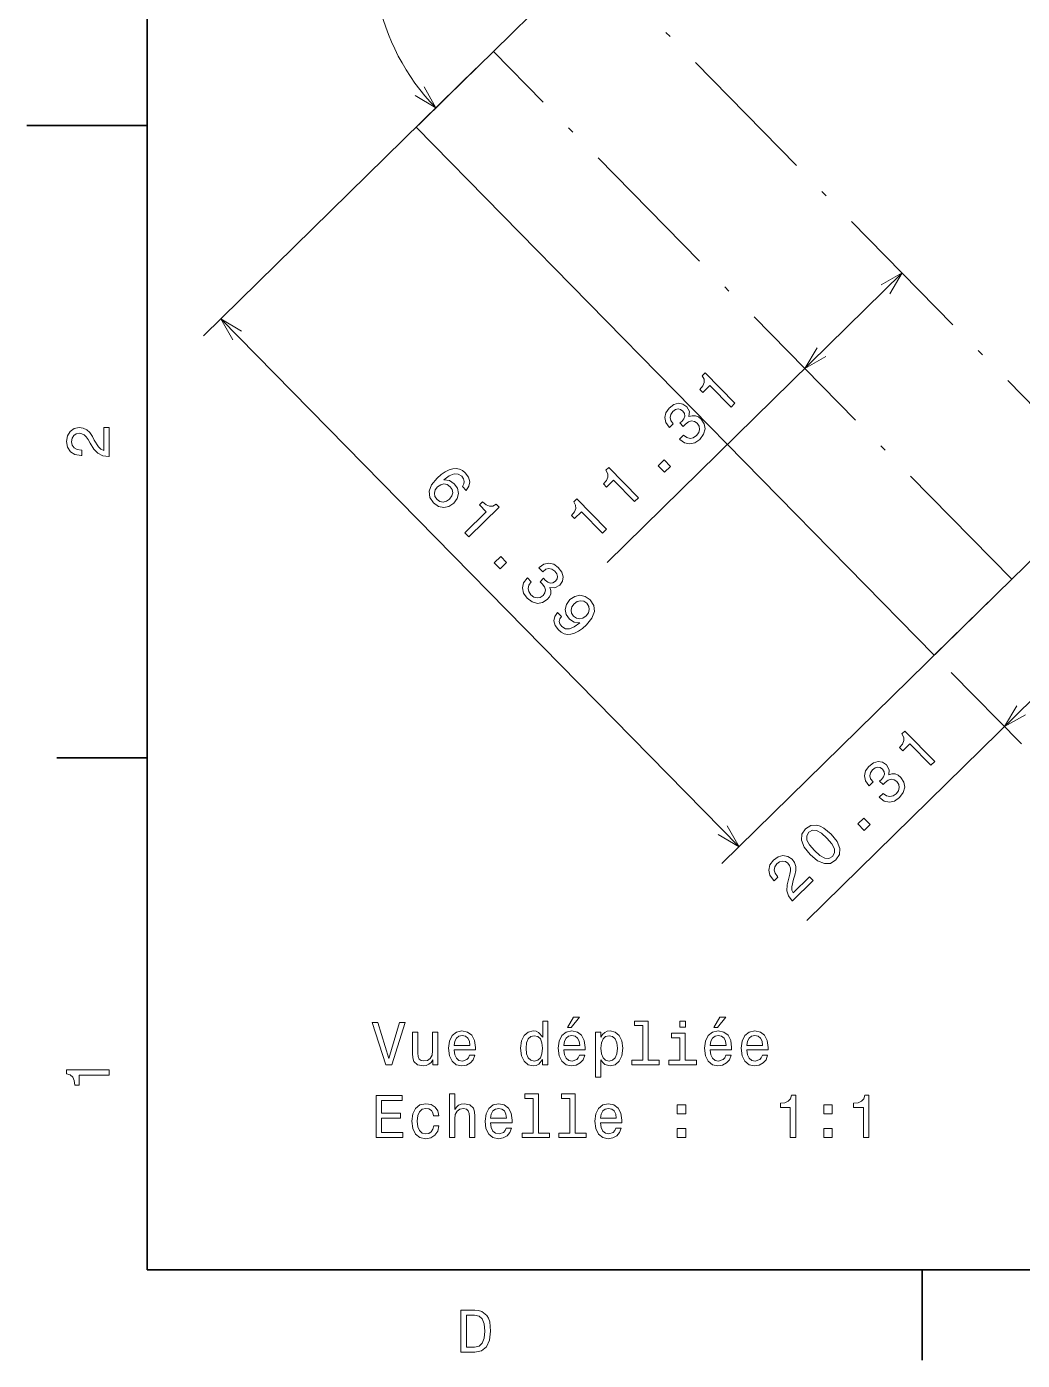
# Model space of a CAD drawing. Extents: x 0 to 297, y 0 to 210.
# Drawn here: x 0 to 82.6, y 2.5 to 113.2 of the extents above; entities that cross this region are included whole.
import ezdxf

# ---------------------------------------------------------------- set-up
doc = ezdxf.new("R2010")
doc.units = 0
doc.linetypes.add('DASHDOT', pattern=[18.5, 12, -3, 0.5, -3])

msp = doc.modelspace()

# ---------------------------------------------------------------- linework, layer by layer
at = {"color": 7, "lineweight": 35}
for p, q in [((10, 200), (10, 10)), ((75.307114, 61.03138), (32.307114, 104.845947)), ((10, 10), (287, 10))]:
    msp.add_line(p, q, dxfattribs=at)
at = {"color": 7, "lineweight": 35, "ltscale": 0.282804}
for p, q in [((46.8041, 119.073425), (38.730499, 111.149918)), ((89.804108, 75.258858), (81.730499, 67.335358))]:
    msp.add_line(p, q, dxfattribs=at)
at = {"color": 7, "linetype": 'DASHDOT', "lineweight": 13}
for p, q in [((89.804108, 75.258858), (46.8041, 119.073425)), ((81.730499, 67.335358), (38.730499, 111.149918))]:
    msp.add_line(p, q, dxfattribs=at)
at = {"color": 7, "lineweight": 35, "ltscale": 0.225}
for p, q in [((38.730499, 111.149918), (32.307114, 104.845947)), ((81.730499, 67.335358), (75.307114, 61.03138))]:
    msp.add_line(p, q, dxfattribs=at)
at = {"color": 7, "lineweight": 13}
for p, q in [((37.303078, 109.749039), (14.681046, 87.547577)), ((48.158142, 68.735626), (72.632881, 92.755356)), ((16.108459, 88.948456), (59.108467, 45.133888)), ((64.728645, 39.00219), (95.62677, 69.325882)), ((80.303078, 65.934471), (57.681046, 43.733006))]:
    msp.add_line(p, q, dxfattribs=at)
at = {"color": 7, "lineweight": 13, "ltscale": 0.167374}
msp.add_line((37.303078, 109.749039), (32.524834, 105.059616), dxfattribs=at)
at = {"color": 7, "lineweight": 35, "ltscale": 0.25}
msp.add_line((10, 105), (0, 105), dxfattribs=at)
at = {"color": 7, "lineweight": 13, "ltscale": 0.207822}
msp.add_line((76.707993, 59.603962), (82.530663, 53.67099), dxfattribs=at)
at = {"color": 7, "lineweight": 35, "ltscale": 0.1875}
for p, q in [((10, 52.5), (2.5, 52.5)), ((74.300003, 10), (74.300003, 2.5))]:
    msp.add_line(p, q, dxfattribs=at)
at = {"color": 7, "lineweight": 13}
for points in [[(32.22966, 107.476715), (33.952255, 106.460495), (32.968544, 108.201859)], [(71.616676, 91.032761), (72.632881, 92.755356), (70.891525, 91.771652)], [(17.831055, 87.932251), (16.108459, 88.948456), (17.092178, 87.207092)], [(65.575485, 86.554443), (64.55928, 84.831848), (66.300636, 85.815552)], [(82.145988, 56.821003), (81.129784, 55.098408), (82.87114, 56.082115)], [(57.385872, 46.150097), (59.108467, 45.133888), (58.124763, 46.875244)]]:
    msp.add_lwpolyline(points, dxfattribs=at)
for points in [[(58.441628, 81.630203), (58.769173, 81.95166), (56.299965, 84.467636), (56.055206, 84.227432), (56.205902, 83.944275), (56.221153, 83.66954), (56.107964, 83.388855), (55.862671, 83.091599), (56.11348, 82.836044), (56.696579, 83.40831)], [(54.162849, 78.971405), (54.187576, 78.946198), (54.58429, 78.657181), (55.007797, 78.564056), (55.436646, 78.659882), (55.849442, 78.94487), (56.163727, 79.373444), (56.289047, 79.807358), (56.221748, 80.235931), (55.968613, 80.623459), (55.7314, 80.807571), (55.482658, 80.902618), (55.222374, 80.90863), (54.954224, 80.836258), (54.997437, 81.260239), (54.776428, 81.651031), (54.446899, 81.878799), (54.08371, 81.93927), (53.70105, 81.825165), (53.309586, 81.532852), (53.04216, 81.157333), (52.949226, 80.755219), (53.034531, 80.344299), (53.309059, 79.956558), (53.333786, 79.931366), (53.654137, 80.245758), (53.456848, 80.504379), (53.387939, 80.761795), (53.440208, 81.010941), (53.617249, 81.255356), (53.832672, 81.410248), (54.043633, 81.468903), (54.246521, 81.427765), (54.441414, 81.293991), (54.582108, 81.085815), (54.612297, 80.882263), (54.531769, 80.661911), (54.347801, 80.438965), (54.203888, 80.304794), (54.482956, 80.020447), (54.65226, 80.200729), (54.91082, 80.390884), (55.164772, 80.47052), (55.40332, 80.429062), (55.619469, 80.280807), (55.78476, 80.033188), (55.832275, 79.77597), (55.762077, 79.516296), (55.57431, 79.268417), (55.312225, 79.081863), (55.040672, 79.027359), (54.766731, 79.097687), (54.493996, 79.296387)], [(6.833213, 77.519447), (6.833213, 79.925072), (6.399496, 79.925072), (6.399496, 78.023773), (6.162464, 78.129684), (5.965778, 78.311241), (5.607709, 78.871033), (5.456412, 79.168587), (5.239553, 79.501442), (4.987392, 79.738472), (4.689842, 79.874641), (4.351945, 79.925072), (3.928314, 79.839333), (3.595461, 79.602303), (3.383646, 79.239189), (3.307997, 78.770172), (3.393732, 78.286018), (3.630764, 77.91787), (4.009006, 77.680832), (4.508286, 77.600143), (4.578891, 77.600143), (4.578891, 78.059074), (4.538545, 78.059074), (4.195605, 78.104462), (3.943444, 78.240631), (3.782061, 78.457489), (3.726585, 78.744957), (3.777017, 79.03746), (3.903098, 79.254318), (4.099784, 79.395531), (4.346902, 79.445961), (4.578891, 79.41066), (4.775577, 79.314842), (4.947046, 79.153458), (5.098343, 78.931557), (5.259727, 78.634003), (5.572406, 78.139771), (5.90526, 77.791786), (6.308718, 77.585014), (6.818084, 77.519447)], [(36.474846, 74.702042), (36.69928, 75.056564), (36.759819, 75.426888), (36.656387, 75.805878), (36.392319, 76.168549), (36.158707, 76.356186), (35.910164, 76.472641), (35.639618, 76.525101), (35.347008, 76.506454), (35.043068, 76.420151), (34.72419, 76.262665), (34.390388, 76.033981), (34.055908, 75.733994), (33.601311, 75.174789), (33.403664, 74.634567), (33.459572, 74.131203), (33.765488, 73.668289), (34.172935, 73.382729), (34.603508, 73.282394), (35.039421, 73.371033), (35.43782, 73.641891), (35.719711, 74.038673), (35.819969, 74.462112), (35.734734, 74.880173), (35.481468, 75.253433), (35.073898, 75.524727), (34.61792, 75.578934), (35.066841, 75.913513), (35.464233, 76.077408), (35.806503, 76.067062), (36.104301, 75.878815), (36.252129, 75.670593), (36.310776, 75.459625), (36.273109, 75.246002), (36.149857, 75.033188)], [(50.442322, 73.779602), (50.769867, 74.101059), (48.300659, 76.61705), (48.055901, 76.376831), (48.206596, 76.093689), (48.221848, 75.818939), (48.108658, 75.538269), (47.863365, 75.241005), (48.114174, 74.985443), (48.697273, 75.557709)], [(52.925186, 76.216309), (53.421906, 76.703796), (52.895561, 77.240097), (52.398849, 76.752625)], [(35.091568, 73.987503), (34.825951, 73.80455), (34.554268, 73.735779), (34.280128, 73.784714), (34.04631, 73.950951), (33.873886, 74.198639), (33.826508, 74.470123), (33.896835, 74.744064), (34.091805, 74.999008), (34.350296, 75.182022), (34.618378, 75.247269), (34.888855, 75.187668), (35.147461, 75.003365), (35.298622, 74.770142), (35.346138, 74.512924), (35.275871, 74.246109)], [(36.355438, 71.173279), (36.676895, 70.845734), (39.192871, 73.314941), (38.952667, 73.559708), (38.669518, 73.409012), (38.394775, 73.393753), (38.114098, 73.506943), (37.816833, 73.752243), (37.561279, 73.501434), (38.133545, 72.918335)], [(47.775887, 71.162743), (48.103432, 71.484192), (45.634224, 74.000183), (45.389465, 73.759972), (45.540161, 73.476822), (45.555412, 73.202072), (45.442223, 72.921402), (45.19693, 72.624146), (45.447739, 72.368584), (46.030838, 72.940842)], [(38.792145, 68.690414), (39.279633, 68.193695), (39.815941, 68.720039), (39.328461, 69.216759)], [(41.547241, 67.452759), (41.522041, 67.428024), (41.233017, 67.031319), (41.139893, 66.607803), (41.235725, 66.178955), (41.520714, 65.766159), (41.949287, 65.451874), (42.383194, 65.326553), (42.811775, 65.39386), (43.199303, 65.646988), (43.383408, 65.884201), (43.478462, 66.13295), (43.484474, 66.393234), (43.412102, 66.661377), (43.836075, 66.618172), (44.226875, 66.83918), (44.454643, 67.168701), (44.515106, 67.531891), (44.401009, 67.914551), (44.108688, 68.306015), (43.73317, 68.573448), (43.331055, 68.666382), (42.920135, 68.58107), (42.532402, 68.306549), (42.50721, 68.281815), (42.821602, 67.961472), (43.080223, 68.158752), (43.337639, 68.227661), (43.586784, 68.1754), (43.8312, 67.99836), (43.986092, 67.782928), (44.044739, 67.571976), (44.003609, 67.36908), (43.869827, 67.174194), (43.661659, 67.033493), (43.458099, 67.003311), (43.237747, 67.083832), (43.014801, 67.267807), (42.88063, 67.411713), (42.596283, 67.132645), (42.776573, 66.963341), (42.966721, 66.704788), (43.046364, 66.450836), (43.004898, 66.21228), (42.856651, 65.99614), (42.609032, 65.830841), (42.351814, 65.783325), (42.092133, 65.853523), (41.844261, 66.04129), (41.657707, 66.303383), (41.603195, 66.574928), (41.673523, 66.848877), (41.872231, 67.121613)], [(44.040924, 64.580627), (43.809555, 64.247574), (43.74189, 63.877319), (43.845322, 63.498325), (44.112854, 63.124924), (44.346466, 62.937286), (44.59848, 62.810104), (44.869019, 62.757637), (45.161629, 62.776291), (45.465569, 62.862595), (45.788048, 63.023617), (46.114723, 63.252357), (46.456329, 63.552284), (46.903793, 64.111557), (47.10144, 64.651772), (47.049072, 65.151535), (46.750282, 65.614395), (46.33931, 65.903549), (45.905128, 66.000343), (45.469215, 65.911713), (45.07795, 65.640778), (44.788933, 65.244072), (44.6922, 64.817032), (44.773903, 64.402573), (45.034302, 64.029236), (45.434746, 63.758015), (45.894318, 63.70734), (45.438263, 63.372826), (45.040871, 63.208939), (44.698608, 63.219284), (44.407936, 63.407455), (44.249443, 63.61935), (44.194397, 63.833843), (44.232063, 64.04747), (44.365913, 64.249489)], [(45.424202, 65.295166), (45.682693, 65.478195), (45.95797, 65.550499), (46.224983, 65.501633), (46.465927, 65.335327), (46.63475, 65.084106), (46.682129, 64.812622), (46.608269, 64.542282), (46.423965, 64.283676), (46.15834, 64.100723), (45.890259, 64.035477), (45.623383, 64.098602), (45.37191, 64.282845), (45.213615, 64.516136), (45.1661, 64.773346), (45.232765, 65.036629)], [(75.012123, 51.896759), (75.339668, 52.218212), (72.870461, 54.734196), (72.625702, 54.493988), (72.776398, 54.210838), (72.791649, 53.936092), (72.678459, 53.655422), (72.433167, 53.358158), (72.683975, 53.1026), (73.267075, 53.674862)], [(70.733345, 49.237961), (70.758072, 49.212765), (71.154785, 48.923744), (71.578293, 48.830612), (72.007141, 48.926445), (72.419937, 49.211437), (72.734222, 49.640007), (72.859543, 50.073914), (72.792244, 50.502499), (72.539108, 50.890026), (72.301895, 51.074131), (72.053154, 51.169189), (71.79287, 51.175198), (71.524719, 51.102821), (71.567932, 51.526802), (71.346924, 51.917599), (71.017395, 52.145363), (70.654205, 52.20583), (70.271545, 52.091736), (69.880081, 51.799408), (69.612656, 51.423893), (69.519722, 51.021778), (69.605026, 50.610859), (69.879555, 50.223129), (69.904282, 50.197933), (70.224632, 50.512321), (70.027344, 50.770947), (69.958435, 51.028362), (70.010704, 51.277508), (70.187744, 51.521919), (70.403168, 51.676815), (70.614128, 51.735462), (70.817017, 51.694328), (71.011909, 51.560547), (71.152603, 51.352386), (71.182793, 51.148827), (71.102264, 50.928474), (70.918297, 50.705524), (70.774384, 50.571358), (71.053452, 50.287006), (71.222755, 50.467297), (71.481316, 50.657448), (71.735268, 50.737087), (71.973816, 50.695621), (72.189964, 50.547379), (72.355255, 50.299755), (72.402771, 50.042538), (72.332573, 49.78286), (72.144806, 49.534985), (71.882721, 49.348431), (71.611168, 49.293919), (71.337227, 49.364246), (71.064491, 49.56295)], [(65.012642, 44.478622), (65.621231, 43.966503), (66.186043, 43.729393), (66.696205, 43.749573), (67.148254, 44.037766), (67.441277, 44.480797), (67.471024, 44.990494), (67.240959, 45.556122), (66.74395, 46.177746), (66.135292, 46.682732), (65.847893, 46.838779), (65.570549, 46.926971), (65.060387, 46.906796), (64.608398, 46.625736), (64.315308, 46.175571), (64.289093, 45.662273), (64.515564, 45.093117)], [(65.358177, 44.817738), (64.959549, 45.281528), (64.742203, 45.682987), (64.724022, 46.02552), (64.901596, 46.326984), (65.202744, 46.495338), (65.544868, 46.47073), (65.942184, 46.245895), (66.398407, 45.838627), (66.800575, 45.371243), (67.017914, 44.96978), (67.036102, 44.627251), (66.858589, 44.332916), (66.557381, 44.157429), (66.215248, 44.182037), (65.81794, 44.406872)], [(69.495682, 46.482876), (69.992401, 46.970356), (69.466057, 47.506668), (68.969345, 47.019184)], [(63.532921, 40.630959), (65.249832, 42.315956), (64.946037, 42.625504), (63.589066, 41.293758), (63.498627, 41.537109), (63.490433, 41.804657), (63.63916, 42.452324), (63.745552, 42.768723), (63.831215, 43.156639), (63.823761, 43.502636), (63.712532, 43.810379), (63.511848, 44.086861), (63.153931, 44.329159), (62.751617, 44.400692), (62.344093, 44.297531), (61.95636, 44.022999), (61.670868, 43.622688), (61.574142, 43.195648), (61.669907, 42.759666), (61.962029, 42.346806), (62.01149, 42.296413), (62.339035, 42.61787), (62.310776, 42.646667), (62.102959, 42.923218), (62.023521, 43.198563), (62.065254, 43.465641), (62.23156, 43.706589), (62.475655, 43.875477), (62.718735, 43.937389), (62.957291, 43.89592), (63.166374, 43.754875), (63.303673, 43.564575), (63.373047, 43.357082), (63.377975, 43.121662), (63.325577, 42.858253), (63.22625, 42.534653), (63.092522, 41.965309), (63.077309, 41.484005), (63.212334, 41.051224), (63.522316, 40.641762)], [(30.923136, 30.545742), (30.045614, 27.565195), (29.142878, 30.545742), (28.663771, 30.545742), (29.793453, 27.040699), (30.297775, 27.040699), (31.402243, 30.545742)], [(42.810024, 27.459288), (42.810024, 27.040699), (43.25383, 27.040699), (43.25383, 30.661736), (42.815067, 30.661736), (42.815067, 29.335367), (42.477173, 29.718653), (42.270401, 29.809431), (42.033367, 29.844734), (41.604691, 29.74387), (41.271839, 29.461449), (41.054981, 29.007557), (40.979332, 28.397327), (41.054981, 27.787096), (41.271839, 27.328163), (41.604691, 27.040699), (42.033367, 26.944878), (42.270401, 26.980181), (42.482216, 27.070959)], [(44.877747, 30.117067), (45.175301, 30.117067), (45.876305, 30.974417), (45.382072, 30.974417)], [(51.136395, 30.288538), (51.136395, 27.413898), (50.223572, 27.413898), (50.223572, 27.040699), (52.48798, 27.040699), (52.48798, 27.413898), (51.5802, 27.413898), (51.5802, 30.661736), (50.44043, 30.661736), (50.44043, 30.288538)], [(54.66161, 30.661736), (54.192589, 30.661736), (54.192589, 30.157413), (54.66161, 30.157413)], [(57.021839, 30.117067), (57.319389, 30.117067), (58.020401, 30.974417), (57.526161, 30.974417)], [(34.125587, 29.748913), (33.681782, 29.748913), (33.681782, 28.185513), (33.631348, 27.822399), (33.485096, 27.560152), (33.258152, 27.398767), (32.960602, 27.348335), (32.723568, 27.388681), (32.572273, 27.50972), (32.486538, 27.716492), (32.466366, 28.008999), (32.466366, 29.748913), (32.02256, 29.748913), (32.02256, 27.968653), (32.037689, 27.610584), (32.133511, 27.313034), (32.426018, 27.040699), (32.895039, 26.944878), (33.147202, 26.980181), (33.364059, 27.070959), (33.550659, 27.227299), (33.701954, 27.454245), (33.701954, 27.040699), (34.125587, 27.040699)], [(35.46204, 28.266203), (37.237259, 28.266203), (37.242302, 28.472975), (37.16161, 29.052946), (36.939705, 29.486664), (36.586681, 29.748913), (36.117661, 29.844734), (35.658726, 29.74387), (35.305702, 29.461449), (35.078754, 29.002514), (34.998066, 28.397327), (35.073711, 27.77701), (35.300659, 27.32312), (35.64864, 27.040699), (36.102531, 26.944878), (36.495903, 27.010439), (36.818668, 27.18191), (37.055702, 27.454245), (37.191868, 27.817356), (36.753109, 27.817356), (36.662331, 27.615627), (36.531204, 27.464331), (36.158005, 27.343292), (35.870544, 27.398767), (35.653683, 27.575281), (35.512474, 27.862745), (35.46204, 28.251074)], [(35.46204, 28.639402), (35.517517, 28.987385), (35.653683, 29.244589), (35.860458, 29.400928), (36.13279, 29.456406), (36.400082, 29.400928), (36.606853, 29.244589), (36.732933, 28.987385), (36.778324, 28.639402)], [(42.109016, 29.44632), (42.401524, 29.375713), (42.623425, 29.179028), (42.754547, 28.851217), (42.804981, 28.397327), (42.754547, 27.938393), (42.623425, 27.610584), (42.401524, 27.408855), (42.109016, 27.343292), (41.831638, 27.408855), (41.619823, 27.610584), (41.478611, 27.943438), (41.433224, 28.397327), (41.478611, 28.846174), (41.619823, 29.173985), (41.831638, 29.375713)], [(44.57011, 28.266203), (46.345329, 28.266203), (46.350372, 28.472975), (46.269676, 29.052946), (46.047775, 29.486664), (45.694748, 29.748913), (45.225731, 29.844734), (44.766796, 29.74387), (44.413773, 29.461449), (44.186825, 29.002514), (44.106133, 28.397327), (44.181782, 27.77701), (44.40873, 27.32312), (44.75671, 27.040699), (45.210602, 26.944878), (45.603973, 27.010439), (45.926739, 27.18191), (46.163773, 27.454245), (46.299938, 27.817356), (45.861176, 27.817356), (45.770401, 27.615627), (45.639275, 27.464331), (45.266075, 27.343292), (44.978615, 27.398767), (44.761753, 27.575281), (44.620544, 27.862745), (44.57011, 28.251074)], [(44.57011, 28.639402), (44.625587, 28.987385), (44.761753, 29.244589), (44.968525, 29.400928), (45.24086, 29.456406), (45.508152, 29.400928), (45.714924, 29.244589), (45.841003, 28.987385), (45.886391, 28.639402)], [(47.636391, 29.330324), (47.636391, 29.748913), (47.192589, 29.748913), (47.192589, 25.991707), (47.636391, 25.991707), (47.636391, 27.454245), (47.792732, 27.217213), (47.969246, 27.060871), (48.413048, 26.944878), (48.836681, 27.040699), (49.169533, 27.328163), (49.386391, 27.782053), (49.467087, 28.397327), (49.386391, 29.007557), (49.169533, 29.461449), (48.836681, 29.74387), (48.413048, 29.844734), (48.170975, 29.814474), (47.964203, 29.718653), (47.787689, 29.55727)], [(48.337402, 27.343292), (48.039852, 27.408855), (47.82299, 27.610584), (47.686825, 27.938393), (47.641434, 28.397327), (47.686825, 28.851217), (47.82299, 29.179028), (48.039852, 29.375713), (48.337402, 29.44632), (48.609734, 29.375713), (48.826595, 29.173985), (48.962761, 28.846174), (49.013195, 28.397327), (48.962761, 27.943438), (48.826595, 27.610584), (48.609734, 27.408855)], [(54.646481, 27.413898), (54.646481, 29.658134), (53.50671, 29.658134), (53.50671, 29.279892), (54.202675, 29.279892), (54.202675, 27.413898), (53.294895, 27.413898), (53.294895, 27.040699), (55.564346, 27.040699), (55.564346, 27.413898)], [(56.714203, 28.266203), (58.489418, 28.266203), (58.494461, 28.472975), (58.413773, 29.052946), (58.191868, 29.486664), (57.838844, 29.748913), (57.36982, 29.844734), (56.910889, 29.74387), (56.557861, 29.461449), (56.330917, 29.002514), (56.250225, 28.397327), (56.325874, 27.77701), (56.552818, 27.32312), (56.900803, 27.040699), (57.354691, 26.944878), (57.748062, 27.010439), (58.070831, 27.18191), (58.307861, 27.454245), (58.444031, 27.817356), (58.005268, 27.817356), (57.91449, 27.615627), (57.783367, 27.464331), (57.410168, 27.343292), (57.122704, 27.398767), (56.905846, 27.575281), (56.764633, 27.862745), (56.714203, 28.251074)], [(56.714203, 28.639402), (56.769676, 28.987385), (56.905846, 29.244589), (57.112617, 29.400928), (57.384953, 29.456406), (57.652245, 29.400928), (57.859016, 29.244589), (57.985096, 28.987385), (58.030487, 28.639402)], [(59.750225, 28.266203), (61.52544, 28.266203), (61.530483, 28.472975), (61.449791, 29.052946), (61.22789, 29.486664), (60.874863, 29.748913), (60.405846, 29.844734), (59.946911, 29.74387), (59.593887, 29.461449), (59.36694, 29.002514), (59.286247, 28.397327), (59.361897, 27.77701), (59.58884, 27.32312), (59.936825, 27.040699), (60.390717, 26.944878), (60.784088, 27.010439), (61.106853, 27.18191), (61.343884, 27.454245), (61.480053, 27.817356), (61.04129, 27.817356), (60.950512, 27.615627), (60.819389, 27.464331), (60.44619, 27.343292), (60.158726, 27.398767), (59.941868, 27.575281), (59.800659, 27.862745), (59.750225, 28.251074)], [(59.750225, 28.639402), (59.805702, 28.987385), (59.941868, 29.244589), (60.14864, 29.400928), (60.420975, 29.456406), (60.688267, 29.400928), (60.895039, 29.244589), (61.021118, 28.987385), (61.066505, 28.639402)], [(6.833213, 26.159222), (6.833213, 26.618156), (3.307997, 26.618156), (3.307997, 26.275217), (3.615634, 26.184439), (3.822406, 26.002882), (3.943444, 25.725506), (3.98379, 25.34222), (4.341859, 25.34222), (4.341859, 26.159222)], [(28.986536, 20.99387), (31.205557, 20.99387), (31.205557, 21.417501), (29.450514, 21.417501), (29.450514, 22.602659), (31.013914, 22.602659), (31.013914, 23.021248), (29.450514, 23.021248), (29.450514, 24.070238), (31.165211, 24.070238), (31.165211, 24.49387), (28.986536, 24.49387)], [(35.073711, 20.99387), (35.517517, 20.99387), (35.517517, 22.55727), (35.562904, 22.91534), (35.70916, 23.177588), (35.936104, 23.33897), (36.238697, 23.39949), (36.480774, 23.349056), (36.632072, 23.212891), (36.707718, 22.985945), (36.732933, 22.683352), (36.732933, 20.99387), (37.176739, 20.99387), (37.176739, 22.77413), (37.156567, 23.132198), (37.065788, 23.429749), (36.768238, 23.702084), (36.30426, 23.797905), (36.052101, 23.762602), (35.835239, 23.66678), (35.653683, 23.515484), (35.517517, 23.308712), (35.517517, 24.614906), (35.073711, 24.614906)], [(42.028324, 24.241709), (42.028324, 21.367069), (41.115501, 21.367069), (41.115501, 20.99387), (43.37991, 20.99387), (43.37991, 21.367069), (42.47213, 21.367069), (42.47213, 24.614906), (41.332359, 24.614906), (41.332359, 24.241709)], [(45.064346, 24.241709), (45.064346, 21.367069), (44.151524, 21.367069), (44.151524, 20.99387), (46.415932, 20.99387), (46.415932, 21.367069), (45.508152, 21.367069), (45.508152, 24.614906), (44.368382, 24.614906), (44.368382, 24.241709)], [(63.351089, 20.99387), (63.81002, 20.99387), (63.81002, 24.519085), (63.467083, 24.519085), (63.376305, 24.211449), (63.194748, 24.004677), (62.91737, 23.88364), (62.534084, 23.843294), (62.534084, 23.485224), (63.351089, 23.485224)], [(69.423134, 20.99387), (69.882065, 20.99387), (69.882065, 24.519085), (69.539124, 24.519085), (69.448349, 24.211449), (69.266792, 24.004677), (68.98941, 23.88364), (68.606125, 23.843294), (68.606125, 23.485224), (69.423134, 23.485224)], [(33.762474, 22.804388), (34.201233, 22.804388), (34.110458, 23.207848), (33.893597, 23.52557), (33.555702, 23.722256), (33.11694, 23.797905), (32.63279, 23.697041), (32.264633, 23.414619), (32.032646, 22.955685), (31.951954, 22.340412), (32.027603, 21.730181), (32.254547, 21.276291), (32.612617, 20.99387), (33.10181, 20.898048), (33.53553, 20.973698), (33.873425, 21.185513), (34.105412, 21.518366), (34.206276, 21.96217), (33.782646, 21.96217), (33.706997, 21.679749), (33.565788, 21.467934), (33.364059, 21.336809), (33.11694, 21.296463), (32.809303, 21.362026), (32.587402, 21.563755), (32.451233, 21.891563), (32.405846, 22.355541), (32.451233, 22.809431), (32.592445, 23.137241), (32.819389, 23.33897), (33.11694, 23.409576), (33.379189, 23.364187), (33.575874, 23.248192), (33.706997, 23.056549)], [(38.498062, 22.219374), (40.273281, 22.219374), (40.278324, 22.426146), (40.197632, 23.006117), (39.975731, 23.439835), (39.622704, 23.702084), (39.153683, 23.797905), (38.694752, 23.697041), (38.341724, 23.414619), (38.11478, 22.955685), (38.034088, 22.350498), (38.109737, 21.730181), (38.336681, 21.276291), (38.684662, 20.99387), (39.138554, 20.898048), (39.531925, 20.96361), (39.854691, 21.13508), (40.091724, 21.407415), (40.22789, 21.770527), (39.789131, 21.770527), (39.698353, 21.568798), (39.56723, 21.417501), (39.194031, 21.296463), (38.906567, 21.351938), (38.689705, 21.528452), (38.548496, 21.815916), (38.498062, 22.204245)], [(38.498062, 22.592573), (38.553539, 22.940556), (38.689705, 23.19776), (38.896481, 23.354099), (39.168816, 23.409576), (39.436104, 23.354099), (39.642876, 23.19776), (39.768959, 22.940556), (39.814346, 22.592573)], [(47.606133, 22.219374), (49.381348, 22.219374), (49.386391, 22.426146), (49.305702, 23.006117), (49.083801, 23.439835), (48.730774, 23.702084), (48.261753, 23.797905), (47.802818, 23.697041), (47.449795, 23.414619), (47.222847, 22.955685), (47.142159, 22.350498), (47.217804, 21.730181), (47.444748, 21.276291), (47.792732, 20.99387), (48.246624, 20.898048), (48.639996, 20.96361), (48.962761, 21.13508), (49.199795, 21.407415), (49.33596, 21.770527), (48.897202, 21.770527), (48.806419, 21.568798), (48.675301, 21.417501), (48.302101, 21.296463), (48.014633, 21.351938), (47.797775, 21.528452), (47.656567, 21.815916), (47.606133, 22.204245)], [(47.606133, 22.592573), (47.66161, 22.940556), (47.797775, 23.19776), (48.004547, 23.354099), (48.276886, 23.409576), (48.544174, 23.354099), (48.750946, 23.19776), (48.877029, 22.940556), (48.922417, 22.592573)], [(53.985817, 22.950642), (54.681782, 22.950642), (54.681782, 23.702084), (53.985817, 23.702084)], [(66.129906, 22.950642), (66.825867, 22.950642), (66.825867, 23.702084), (66.129906, 23.702084)], [(53.985817, 20.99387), (54.681782, 20.99387), (54.681782, 21.74531), (53.985817, 21.74531)], [(66.129906, 20.99387), (66.825867, 20.99387), (66.825867, 21.74531), (66.129906, 21.74531)], [(37.194958, 6.666787), (36.029972, 6.666787), (36.029972, 3.166787), (37.194958, 3.166787), (37.744667, 3.277738), (38.153168, 3.615634), (38.405331, 4.165346), (38.496109, 4.916787), (38.415417, 5.683357), (38.314552, 5.985951), (38.173344, 6.228026), (37.764839, 6.555836), (37.497551, 6.636527)], [(37.159653, 6.248199), (37.542938, 6.17255), (37.805187, 5.940562), (37.961525, 5.527017), (38.011959, 4.916787), (37.956482, 4.326729), (37.800144, 3.913184), (37.532852, 3.666066), (37.159653, 3.585375), (36.498989, 3.585375), (36.498989, 6.248199)]]:
    msp.add_lwpolyline(points, close=True, dxfattribs=at)
msp.add_arc((46.8041, 119.073425), 18.007105, 90.000003, 224.462423, dxfattribs=at)

doc.saveas('drawing.dxf')
